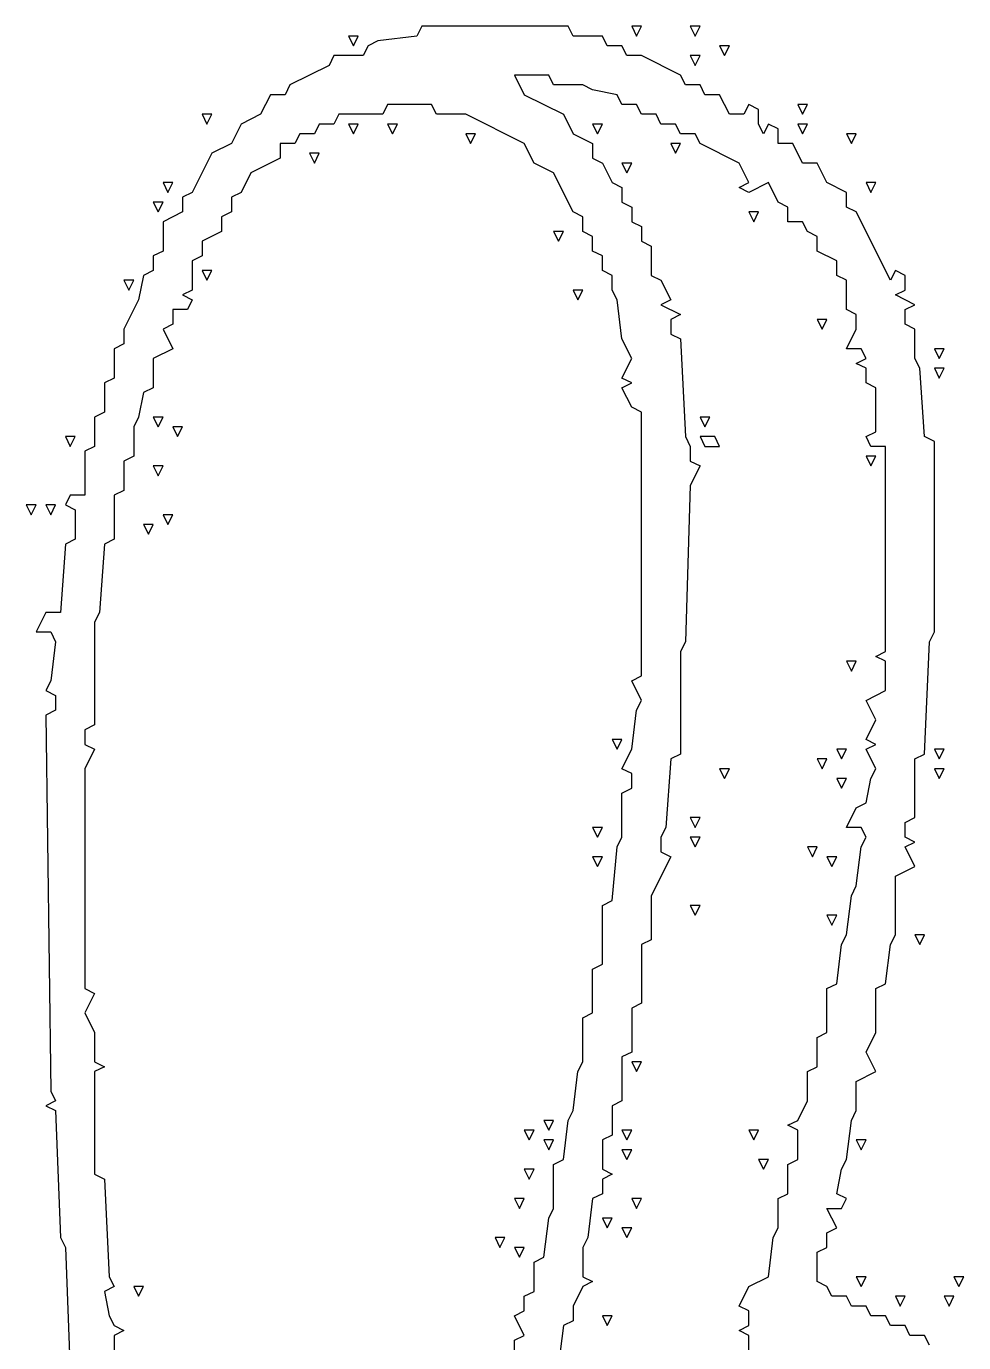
# Model space of a CAD drawing. Extents: x 11 to 152, y 0 to 170.
# Drawn here: x 11.09 to 28.7, y 77.62 to 102.33 of the extents above; entities that cross this region are included whole.
import ezdxf

# ---------------------------------------------------------------- set-up
doc = ezdxf.new("R2010")
doc.units = 0
doc.layers.add('Layer0', color=7, linetype='Continuous')

msp = doc.modelspace()

# ---------------------------------------------------------------- linework, layer by layer
at = {"layer": 'Layer0', "color": 5, "linetype": 'CONTINUOUS'}
for p, q in [((18.52211, 102.3301, 0.1), (18.43042, 102.1467, 0.1)), ((21.27292, 102.3301, 0.1), (18.52211, 102.3301, 0.1)), ((21.36462, 102.1467, 0.1), (21.27292, 102.3301, 0.1)), ((22.46494, 102.3301, 0.1), (22.55663, 102.1467, 0.1)), ((22.64833, 102.3301, 0.1), (22.46494, 102.3301, 0.1)), ((22.55663, 102.1467, 0.1), (22.64833, 102.3301, 0.1)), ((23.56526, 102.3301, 0.1), (23.65696, 102.1467, 0.1)), ((23.74865, 102.3301, 0.1), (23.56526, 102.3301, 0.1)), ((23.65696, 102.1467, 0.1), (23.74865, 102.3301, 0.1)), ((17.14671, 102.1467, 0.1), (17.2384, 101.9633, 0.1)), ((17.3301, 102.1467, 0.1), (17.14671, 102.1467, 0.1)), ((17.2384, 101.9633, 0.1), (17.3301, 102.1467, 0.1)), ((18.43042, 102.1467, 0.1), (17.69687, 102.055, 0.1)), ((21.91478, 102.1467, 0.1), (21.36462, 102.1467, 0.1)), ((22.00647, 101.9633, 0.1), (21.91478, 102.1467, 0.1)), ((17.51348, 101.9633, 0.1), (17.42179, 101.7799, 0.1)), ((17.69687, 102.055, 0.1), (17.51348, 101.9633, 0.1)), ((22.28155, 101.9633, 0.1), (22.00647, 101.9633, 0.1)), ((22.37325, 101.7799, 0.1), (22.28155, 101.9633, 0.1)), ((24.11543, 101.9633, 0.1), (24.20712, 101.7799, 0.1)), ((24.29881, 101.9633, 0.1), (24.11543, 101.9633, 0.1)), ((24.20712, 101.7799, 0.1), (24.29881, 101.9633, 0.1)), ((16.77994, 101.5965, 0.1), (16.04639, 101.2298, 0.1)), ((16.87163, 101.7799, 0.1), (16.77994, 101.5965, 0.1)), ((17.42179, 101.7799, 0.1), (16.87163, 101.7799, 0.1)), ((22.64833, 101.7799, 0.1), (22.37325, 101.7799, 0.1)), ((23.38188, 101.4132, 0.1), (22.64833, 101.7799, 0.1)), ((23.56526, 101.7799, 0.1), (23.65696, 101.5965, 0.1)), ((23.74865, 101.7799, 0.1), (23.56526, 101.7799, 0.1)), ((23.65696, 101.5965, 0.1), (23.74865, 101.7799, 0.1)), ((20.26429, 101.4132, 0.1), (20.44768, 101.0464, 0.1)), ((20.90615, 101.4132, 0.1), (20.26429, 101.4132, 0.1)), ((20.99784, 101.2298, 0.1), (20.90615, 101.4132, 0.1)), ((23.47357, 101.2298, 0.1), (23.38188, 101.4132, 0.1)), ((16.04639, 101.2298, 0.1), (15.95469, 101.0464, 0.1)), ((21.548, 101.2298, 0.1), (20.99784, 101.2298, 0.1)), ((21.73139, 101.1381, 0.1), (21.548, 101.2298, 0.1)), ((22.18986, 101.0464, 0.1), (21.73139, 101.1381, 0.1)), ((23.74865, 101.2298, 0.1), (23.47357, 101.2298, 0.1)), ((23.84035, 101.0464, 0.1), (23.74865, 101.2298, 0.1)), ((15.67961, 101.0464, 0.1), (15.49622, 100.6796, 0.1)), ((15.95469, 101.0464, 0.1), (15.67961, 101.0464, 0.1)), ((17.88026, 100.863, 0.1), (17.78857, 100.6796, 0.1)), ((18.7055, 100.863, 0.1), (17.88026, 100.863, 0.1)), ((18.7972, 100.6796, 0.1), (18.7055, 100.863, 0.1)), ((20.44768, 101.0464, 0.1), (21.18123, 100.6796, 0.1)), ((22.28155, 100.863, 0.1), (22.18986, 101.0464, 0.1)), ((22.55663, 100.863, 0.1), (22.28155, 100.863, 0.1)), ((22.64833, 100.6796, 0.1), (22.55663, 100.863, 0.1)), ((24.11543, 101.0464, 0.1), (23.84035, 101.0464, 0.1)), ((24.29881, 100.6796, 0.1), (24.11543, 101.0464, 0.1)), ((24.66559, 100.863, 0.1), (24.57389, 100.6796, 0.1)), ((24.84898, 100.7713, 0.1), (24.66559, 100.863, 0.1)), ((25.58252, 100.863, 0.1), (25.67422, 100.6796, 0.1)), ((25.76591, 100.863, 0.1), (25.58252, 100.863, 0.1)), ((25.67422, 100.6796, 0.1), (25.76591, 100.863, 0.1)), ((14.3959, 100.6796, 0.1), (14.48759, 100.4962, 0.1)), ((14.57929, 100.6796, 0.1), (14.3959, 100.6796, 0.1)), ((14.48759, 100.4962, 0.1), (14.57929, 100.6796, 0.1)), ((15.49622, 100.6796, 0.1), (15.12945, 100.4962, 0.1)), ((16.96332, 100.6796, 0.1), (16.87163, 100.4962, 0.1)), ((17.78857, 100.6796, 0.1), (16.96332, 100.6796, 0.1)), ((19.34736, 100.6796, 0.1), (18.7972, 100.6796, 0.1)), ((20.44768, 100.1294, 0.1), (19.34736, 100.6796, 0.1)), ((21.18123, 100.6796, 0.1), (21.36462, 100.3128, 0.1)), ((22.92341, 100.6796, 0.1), (22.64833, 100.6796, 0.1)), ((23.0151, 100.4962, 0.1), (22.92341, 100.6796, 0.1)), ((24.57389, 100.6796, 0.1), (24.29881, 100.6796, 0.1)), ((24.84898, 100.4962, 0.1), (24.84898, 100.7713, 0.1)), ((15.12945, 100.4962, 0.1), (14.94606, 100.1294, 0.1)), ((16.59655, 100.4962, 0.1), (16.50485, 100.3128, 0.1)), ((16.87163, 100.4962, 0.1), (16.59655, 100.4962, 0.1)), ((17.14671, 100.4962, 0.1), (17.2384, 100.3128, 0.1)), ((17.3301, 100.4962, 0.1), (17.14671, 100.4962, 0.1)), ((17.2384, 100.3128, 0.1), (17.3301, 100.4962, 0.1)), ((17.88026, 100.4962, 0.1), (17.97195, 100.3128, 0.1)), ((18.06365, 100.4962, 0.1), (17.88026, 100.4962, 0.1)), ((17.97195, 100.3128, 0.1), (18.06365, 100.4962, 0.1)), ((21.73139, 100.4962, 0.1), (21.82309, 100.3128, 0.1)), ((21.91478, 100.4962, 0.1), (21.73139, 100.4962, 0.1)), ((21.82309, 100.3128, 0.1), (21.91478, 100.4962, 0.1)), ((23.29018, 100.4962, 0.1), (23.0151, 100.4962, 0.1)), ((23.38188, 100.3128, 0.1), (23.29018, 100.4962, 0.1)), ((24.94067, 100.3128, 0.1), (24.84898, 100.4962, 0.1)), ((25.03236, 100.4962, 0.1), (24.94067, 100.3128, 0.1)), ((25.21575, 100.4045, 0.1), (25.03236, 100.4962, 0.1)), ((25.21575, 100.1294, 0.1), (25.21575, 100.4045, 0.1)), ((25.58252, 100.4962, 0.1), (25.67422, 100.3128, 0.1)), ((25.76591, 100.4962, 0.1), (25.58252, 100.4962, 0.1)), ((25.67422, 100.3128, 0.1), (25.76591, 100.4962, 0.1)), ((14.94606, 100.1294, 0.1), (14.57929, 99.94606, 0.1)), ((16.13808, 100.1294, 0.1), (15.863, 100.1294, 0.1)), ((15.863, 100.1294, 0.1), (15.863, 99.85437, 0.1)), ((16.22977, 100.3128, 0.1), (16.13808, 100.1294, 0.1)), ((16.50485, 100.3128, 0.1), (16.22977, 100.3128, 0.1)), ((19.34736, 100.3128, 0.1), (19.43905, 100.1294, 0.1)), ((19.53074, 100.3128, 0.1), (19.34736, 100.3128, 0.1)), ((19.43905, 100.1294, 0.1), (19.53074, 100.3128, 0.1)), ((20.63107, 99.76268, 0.1), (20.44768, 100.1294, 0.1)), ((21.36462, 100.3128, 0.1), (21.73139, 100.1294, 0.1)), ((21.73139, 100.1294, 0.1), (21.73139, 99.85437, 0.1)), ((23.19849, 100.1294, 0.1), (23.29018, 99.94606, 0.1)), ((23.38188, 100.1294, 0.1), (23.19849, 100.1294, 0.1)), ((23.29018, 99.94606, 0.1), (23.38188, 100.1294, 0.1)), ((23.65696, 100.3128, 0.1), (23.38188, 100.3128, 0.1)), ((23.74865, 100.1294, 0.1), (23.65696, 100.3128, 0.1)), ((24.4822, 99.76268, 0.1), (23.74865, 100.1294, 0.1)), ((25.49083, 100.1294, 0.1), (25.21575, 100.1294, 0.1)), ((25.67422, 99.76268, 0.1), (25.49083, 100.1294, 0.1)), ((26.49946, 100.3128, 0.1), (26.59115, 100.1294, 0.1)), ((26.68285, 100.3128, 0.1), (26.49946, 100.3128, 0.1)), ((26.59115, 100.1294, 0.1), (26.68285, 100.3128, 0.1)), ((14.57929, 99.94606, 0.1), (14.21251, 99.21251, 0.1)), ((15.863, 99.85437, 0.1), (15.31284, 99.57929, 0.1)), ((16.41316, 99.94606, 0.1), (16.50485, 99.76268, 0.1)), ((16.59655, 99.94606, 0.1), (16.41316, 99.94606, 0.1)), ((16.50485, 99.76268, 0.1), (16.59655, 99.94606, 0.1)), ((21.73139, 99.85437, 0.1), (21.91478, 99.76268, 0.1)), ((20.99784, 99.57929, 0.1), (20.63107, 99.76268, 0.1)), ((21.91478, 99.76268, 0.1), (22.09817, 99.3959, 0.1)), ((22.28155, 99.76268, 0.1), (22.37325, 99.57929, 0.1)), ((22.46494, 99.76268, 0.1), (22.28155, 99.76268, 0.1)), ((22.37325, 99.57929, 0.1), (22.46494, 99.76268, 0.1)), ((24.66559, 99.3959, 0.1), (24.4822, 99.76268, 0.1)), ((25.9493, 99.76268, 0.1), (25.67422, 99.76268, 0.1)), ((26.13269, 99.3959, 0.1), (25.9493, 99.76268, 0.1)), ((13.66235, 99.3959, 0.1), (13.75405, 99.21251, 0.1)), ((13.84574, 99.3959, 0.1), (13.66235, 99.3959, 0.1)), ((13.75405, 99.21251, 0.1), (13.84574, 99.3959, 0.1)), ((15.31284, 99.57929, 0.1), (15.12945, 99.21251, 0.1)), ((21.36462, 98.84574, 0.1), (20.99784, 99.57929, 0.1)), ((22.09817, 99.3959, 0.1), (22.28155, 99.30421, 0.1)), ((24.4822, 99.30421, 0.1), (24.66559, 99.3959, 0.1)), ((25.03236, 99.3959, 0.1), (24.66559, 99.21251, 0.1)), ((25.21575, 99.02913, 0.1), (25.03236, 99.3959, 0.1)), ((26.49946, 99.21251, 0.1), (26.13269, 99.3959, 0.1)), ((26.86624, 99.3959, 0.1), (26.95793, 99.21251, 0.1)), ((27.04962, 99.3959, 0.1), (26.86624, 99.3959, 0.1)), ((26.95793, 99.21251, 0.1), (27.04962, 99.3959, 0.1)), ((14.21251, 99.21251, 0.1), (14.02913, 99.12082, 0.1)), ((14.02913, 99.12082, 0.1), (14.02913, 98.84574, 0.1)), ((15.12945, 99.21251, 0.1), (14.94606, 99.12082, 0.1)), ((14.94606, 99.12082, 0.1), (14.94606, 98.84574, 0.1)), ((22.28155, 99.30421, 0.1), (22.28155, 99.02913, 0.1)), ((24.66559, 99.21251, 0.1), (24.4822, 99.30421, 0.1)), ((26.49946, 98.93743, 0.1), (26.49946, 99.21251, 0.1)), ((13.47896, 99.02913, 0.1), (13.57066, 98.84574, 0.1)), ((13.66235, 99.02913, 0.1), (13.47896, 99.02913, 0.1)), ((13.57066, 98.84574, 0.1), (13.66235, 99.02913, 0.1)), ((22.28155, 99.02913, 0.1), (22.46494, 98.93743, 0.1)), ((22.46494, 98.93743, 0.1), (22.46494, 98.66235, 0.1)), ((25.39914, 98.93743, 0.1), (25.21575, 99.02913, 0.1)), ((25.39914, 98.66235, 0.1), (25.39914, 98.93743, 0.1)), ((26.68285, 98.84574, 0.1), (26.49946, 98.93743, 0.1)), ((14.02913, 98.84574, 0.1), (13.66235, 98.66235, 0.1)), ((13.66235, 98.66235, 0.1), (13.66235, 98.11219, 0.1)), ((14.94606, 98.84574, 0.1), (14.76268, 98.75405, 0.1)), ((14.76268, 98.75405, 0.1), (14.76268, 98.47896, 0.1)), ((21.548, 98.75405, 0.1), (21.36462, 98.84574, 0.1)), ((21.548, 98.47896, 0.1), (21.548, 98.75405, 0.1)), ((22.46494, 98.66235, 0.1), (22.64833, 98.57066, 0.1)), ((24.66559, 98.84574, 0.1), (24.75728, 98.66235, 0.1)), ((24.84898, 98.84574, 0.1), (24.66559, 98.84574, 0.1)), ((24.75728, 98.66235, 0.1), (24.84898, 98.84574, 0.1)), ((25.67422, 98.66235, 0.1), (25.39914, 98.66235, 0.1)), ((25.76591, 98.47896, 0.1), (25.67422, 98.66235, 0.1)), ((27.3247, 97.56203, 0.1), (26.68285, 98.84574, 0.1)), ((14.76268, 98.47896, 0.1), (14.3959, 98.29558, 0.1)), ((20.99784, 98.47896, 0.1), (21.08954, 98.29558, 0.1)), ((21.18123, 98.47896, 0.1), (20.99784, 98.47896, 0.1)), ((21.08954, 98.29558, 0.1), (21.18123, 98.47896, 0.1)), ((21.73139, 98.38727, 0.1), (21.548, 98.47896, 0.1)), ((21.73139, 98.11219, 0.1), (21.73139, 98.38727, 0.1)), ((22.64833, 98.57066, 0.1), (22.64833, 98.29558, 0.1)), ((25.9493, 98.38727, 0.1), (25.76591, 98.47896, 0.1)), ((25.9493, 98.11219, 0.1), (25.9493, 98.38727, 0.1)), ((13.66235, 98.11219, 0.1), (13.47896, 98.0205, 0.1)), ((14.3959, 98.29558, 0.1), (14.3959, 98.0205, 0.1)), ((21.91478, 98.0205, 0.1), (21.73139, 98.11219, 0.1)), ((22.64833, 98.29558, 0.1), (22.83172, 98.20388, 0.1)), ((22.83172, 98.20388, 0.1), (22.83172, 97.65372, 0.1)), ((26.31607, 97.9288, 0.1), (25.9493, 98.11219, 0.1)), ((13.47896, 98.0205, 0.1), (13.47896, 97.74542, 0.1)), ((14.3959, 98.0205, 0.1), (14.21251, 97.9288, 0.1)), ((14.21251, 97.9288, 0.1), (14.21251, 97.37864, 0.1)), ((21.91478, 97.74542, 0.1), (21.91478, 98.0205, 0.1)), ((26.31607, 97.65372, 0.1), (26.31607, 97.9288, 0.1)), ((13.29558, 97.65372, 0.1), (13.20388, 97.19525, 0.1)), ((13.47896, 97.74542, 0.1), (13.29558, 97.65372, 0.1)), ((14.3959, 97.74542, 0.1), (14.48759, 97.56203, 0.1)), ((14.57929, 97.74542, 0.1), (14.3959, 97.74542, 0.1)), ((14.48759, 97.56203, 0.1), (14.57929, 97.74542, 0.1)), ((22.09817, 97.65372, 0.1), (21.91478, 97.74542, 0.1)), ((22.09817, 97.37864, 0.1), (22.09817, 97.65372, 0.1)), ((22.83172, 97.65372, 0.1), (23.0151, 97.56203, 0.1)), ((26.49946, 97.56203, 0.1), (26.31607, 97.65372, 0.1)), ((27.4164, 97.74542, 0.1), (27.3247, 97.56203, 0.1)), ((27.59978, 97.65372, 0.1), (27.4164, 97.74542, 0.1)), ((27.59978, 97.37864, 0.1), (27.59978, 97.65372, 0.1)), ((12.9288, 97.56203, 0.1), (13.0205, 97.37864, 0.1)), ((13.11219, 97.56203, 0.1), (12.9288, 97.56203, 0.1)), ((13.0205, 97.37864, 0.1), (13.11219, 97.56203, 0.1)), ((14.21251, 97.37864, 0.1), (14.02913, 97.28695, 0.1)), ((21.36462, 97.37864, 0.1), (21.45631, 97.19525, 0.1)), ((21.548, 97.37864, 0.1), (21.36462, 97.37864, 0.1)), ((21.45631, 97.19525, 0.1), (21.548, 97.37864, 0.1)), ((22.18986, 97.19525, 0.1), (22.09817, 97.37864, 0.1)), ((23.0151, 97.56203, 0.1), (23.19849, 97.19525, 0.1)), ((26.49946, 97.01187, 0.1), (26.49946, 97.56203, 0.1)), ((27.4164, 97.28695, 0.1), (27.59978, 97.37864, 0.1)), ((13.20388, 97.19525, 0.1), (12.9288, 96.64509, 0.1)), ((14.02913, 97.28695, 0.1), (14.21251, 97.19525, 0.1)), ((14.21251, 97.19525, 0.1), (14.12082, 97.01187, 0.1)), ((22.28155, 96.4617, 0.1), (22.18986, 97.19525, 0.1)), ((23.19849, 97.19525, 0.1), (23.0151, 97.10356, 0.1)), ((27.78317, 97.10356, 0.1), (27.4164, 97.28695, 0.1)), ((14.12082, 97.01187, 0.1), (13.84574, 97.01187, 0.1)), ((13.84574, 97.01187, 0.1), (13.84574, 96.73679, 0.1)), ((23.0151, 97.10356, 0.1), (23.38188, 96.92017, 0.1)), ((23.38188, 96.92017, 0.1), (23.19849, 96.82848, 0.1)), ((26.68285, 96.92017, 0.1), (26.49946, 97.01187, 0.1)), ((26.68285, 96.64509, 0.1), (26.68285, 96.92017, 0.1)), ((27.59978, 97.01187, 0.1), (27.78317, 97.10356, 0.1)), ((27.59978, 96.73679, 0.1), (27.59978, 97.01187, 0.1)), ((12.9288, 96.64509, 0.1), (12.9288, 96.37001, 0.1)), ((13.84574, 96.73679, 0.1), (13.66235, 96.64509, 0.1)), ((13.66235, 96.64509, 0.1), (13.84574, 96.27832, 0.1)), ((23.19849, 96.82848, 0.1), (23.19849, 96.5534, 0.1)), ((25.9493, 96.82848, 0.1), (26.04099, 96.64509, 0.1)), ((26.13269, 96.82848, 0.1), (25.9493, 96.82848, 0.1)), ((26.04099, 96.64509, 0.1), (26.13269, 96.82848, 0.1)), ((26.49946, 96.27832, 0.1), (26.68285, 96.64509, 0.1)), ((27.78317, 96.64509, 0.1), (27.59978, 96.73679, 0.1)), ((27.78317, 96.09493, 0.1), (27.78317, 96.64509, 0.1)), ((22.46494, 96.09493, 0.1), (22.28155, 96.4617, 0.1)), ((23.19849, 96.5534, 0.1), (23.38188, 96.4617, 0.1)), ((23.38188, 96.4617, 0.1), (23.47357, 94.62783, 0.1)), ((12.9288, 96.37001, 0.1), (12.74542, 96.27832, 0.1)), ((12.74542, 96.27832, 0.1), (12.74542, 95.72816, 0.1)), ((13.84574, 96.27832, 0.1), (13.47896, 96.09493, 0.1)), ((26.77454, 96.27832, 0.1), (26.49946, 96.27832, 0.1)), ((26.86624, 96.09493, 0.1), (26.77454, 96.27832, 0.1)), ((28.14995, 96.27832, 0.1), (28.24164, 96.09493, 0.1)), ((28.33333, 96.27832, 0.1), (28.14995, 96.27832, 0.1)), ((28.24164, 96.09493, 0.1), (28.33333, 96.27832, 0.1)), ((13.47896, 96.09493, 0.1), (13.47896, 95.54477, 0.1)), ((22.28155, 95.72816, 0.1), (22.46494, 96.09493, 0.1)), ((26.68285, 96.00324, 0.1), (26.86624, 96.09493, 0.1)), ((26.86624, 95.91154, 0.1), (26.68285, 96.00324, 0.1)), ((26.86624, 95.63646, 0.1), (26.86624, 95.91154, 0.1)), ((27.87487, 95.91154, 0.1), (27.78317, 96.09493, 0.1)), ((27.96656, 94.62783, 0.1), (27.87487, 95.91154, 0.1)), ((28.14995, 95.91154, 0.1), (28.24164, 95.72816, 0.1)), ((28.33333, 95.91154, 0.1), (28.14995, 95.91154, 0.1)), ((28.24164, 95.72816, 0.1), (28.33333, 95.91154, 0.1)), ((12.74542, 95.72816, 0.1), (12.56203, 95.63646, 0.1)), ((12.56203, 95.63646, 0.1), (12.56203, 95.0863, 0.1)), ((22.46494, 95.63646, 0.1), (22.28155, 95.72816, 0.1)), ((22.28155, 95.54477, 0.1), (22.46494, 95.63646, 0.1)), ((27.04962, 95.54477, 0.1), (26.86624, 95.63646, 0.1)), ((13.29558, 95.45307, 0.1), (13.20388, 94.99461, 0.1)), ((13.47896, 95.54477, 0.1), (13.29558, 95.45307, 0.1)), ((22.46494, 95.17799, 0.1), (22.28155, 95.54477, 0.1)), ((27.04962, 94.71953, 0.1), (27.04962, 95.54477, 0.1)), ((22.64833, 95.0863, 0.1), (22.46494, 95.17799, 0.1)), ((12.56203, 95.0863, 0.1), (12.37864, 94.99461, 0.1)), ((12.37864, 94.99461, 0.1), (12.37864, 94.44444, 0.1)), ((13.20388, 94.99461, 0.1), (13.11219, 94.81122, 0.1)), ((13.47896, 94.99461, 0.1), (13.57066, 94.81122, 0.1)), ((13.66235, 94.99461, 0.1), (13.47896, 94.99461, 0.1)), ((13.57066, 94.81122, 0.1), (13.66235, 94.99461, 0.1)), ((22.64833, 90.13484, 0.1), (22.64833, 95.0863, 0.1)), ((23.74865, 94.99461, 0.1), (23.84035, 94.81122, 0.1)), ((23.93204, 94.99461, 0.1), (23.74865, 94.99461, 0.1)), ((23.84035, 94.81122, 0.1), (23.93204, 94.99461, 0.1)), ((13.11219, 94.81122, 0.1), (13.11219, 94.26106, 0.1)), ((13.84574, 94.81122, 0.1), (13.93743, 94.62783, 0.1)), ((14.02913, 94.81122, 0.1), (13.84574, 94.81122, 0.1)), ((13.93743, 94.62783, 0.1), (14.02913, 94.81122, 0.1)), ((26.86624, 94.62783, 0.1), (27.04962, 94.71953, 0.1)), ((11.82848, 94.62783, 0.1), (11.92017, 94.44444, 0.1)), ((12.01187, 94.62783, 0.1), (11.82848, 94.62783, 0.1)), ((11.92017, 94.44444, 0.1), (12.01187, 94.62783, 0.1)), ((12.37864, 94.44444, 0.1), (12.19525, 94.35275, 0.1)), ((23.47357, 94.62783, 0.1), (23.56526, 94.44444, 0.1)), ((23.56526, 94.44444, 0.1), (23.56526, 94.16936, 0.1)), ((23.74865, 94.62783, 0.1), (23.84035, 94.44444, 0.1)), ((24.02373, 94.62783, 0.1), (23.74865, 94.62783, 0.1)), ((23.84035, 94.44444, 0.1), (24.11543, 94.44444, 0.1)), ((24.11543, 94.44444, 0.1), (24.02373, 94.62783, 0.1)), ((26.95793, 94.44444, 0.1), (26.86624, 94.62783, 0.1)), ((27.23301, 94.44444, 0.1), (26.95793, 94.44444, 0.1)), ((27.23301, 90.59331, 0.1), (27.23301, 94.44444, 0.1)), ((28.14995, 94.53614, 0.1), (27.96656, 94.62783, 0.1)), ((28.14995, 90.96009, 0.1), (28.14995, 94.53614, 0.1)), ((12.19525, 94.35275, 0.1), (12.19525, 93.52751, 0.1)), ((13.11219, 94.26106, 0.1), (12.9288, 94.16936, 0.1)), ((12.9288, 94.16936, 0.1), (12.9288, 93.6192, 0.1)), ((23.56526, 94.16936, 0.1), (23.74865, 94.07767, 0.1)), ((26.86624, 94.26106, 0.1), (26.95793, 94.07767, 0.1)), ((27.04962, 94.26106, 0.1), (26.86624, 94.26106, 0.1)), ((26.95793, 94.07767, 0.1), (27.04962, 94.26106, 0.1)), ((13.47896, 94.07767, 0.1), (13.57066, 93.89428, 0.1)), ((13.66235, 94.07767, 0.1), (13.47896, 94.07767, 0.1)), ((13.57066, 93.89428, 0.1), (13.66235, 94.07767, 0.1)), ((23.74865, 94.07767, 0.1), (23.56526, 93.7109, 0.1)), ((23.56526, 93.7109, 0.1), (23.47357, 90.7767, 0.1)), ((11.92017, 93.52751, 0.1), (11.82848, 93.34412, 0.1)), ((12.19525, 93.52751, 0.1), (11.92017, 93.52751, 0.1)), ((12.9288, 93.6192, 0.1), (12.74542, 93.52751, 0.1)), ((12.74542, 93.52751, 0.1), (12.74542, 92.70227, 0.1)), ((11.09493, 93.34412, 0.1), (11.18662, 93.16073, 0.1)), ((11.27832, 93.34412, 0.1), (11.09493, 93.34412, 0.1)), ((11.18662, 93.16073, 0.1), (11.27832, 93.34412, 0.1)), ((11.4617, 93.34412, 0.1), (11.5534, 93.16073, 0.1)), ((11.64509, 93.34412, 0.1), (11.4617, 93.34412, 0.1)), ((11.5534, 93.16073, 0.1), (11.64509, 93.34412, 0.1)), ((11.82848, 93.34412, 0.1), (12.01187, 93.25243, 0.1)), ((12.01187, 93.25243, 0.1), (12.01187, 92.70227, 0.1)), ((13.29558, 92.97735, 0.1), (13.38727, 92.79396, 0.1)), ((13.47896, 92.97735, 0.1), (13.29558, 92.97735, 0.1)), ((13.38727, 92.79396, 0.1), (13.47896, 92.97735, 0.1)), ((13.66235, 93.16073, 0.1), (13.75405, 92.97735, 0.1)), ((13.84574, 93.16073, 0.1), (13.66235, 93.16073, 0.1)), ((13.75405, 92.97735, 0.1), (13.84574, 93.16073, 0.1)), ((12.01187, 92.70227, 0.1), (11.82848, 92.61057, 0.1)), ((12.74542, 92.70227, 0.1), (12.56203, 92.61057, 0.1)), ((11.82848, 92.61057, 0.1), (11.73679, 91.32686, 0.1)), ((12.56203, 92.61057, 0.1), (12.47033, 91.32686, 0.1)), ((11.4617, 91.32686, 0.1), (11.27832, 90.96009, 0.1)), ((11.73679, 91.32686, 0.1), (11.4617, 91.32686, 0.1)), ((12.47033, 91.32686, 0.1), (12.37864, 91.14347, 0.1)), ((11.27832, 90.96009, 0.1), (11.5534, 90.96009, 0.1)), ((11.5534, 90.96009, 0.1), (11.64509, 90.7767, 0.1)), ((12.37864, 91.14347, 0.1), (12.37864, 89.21791, 0.1)), ((28.05825, 90.7767, 0.1), (28.14995, 90.96009, 0.1)), ((11.64509, 90.7767, 0.1), (11.5534, 90.04315, 0.1)), ((23.47357, 90.7767, 0.1), (23.38188, 90.59331, 0.1)), ((27.96656, 88.66775, 0.1), (28.05825, 90.7767, 0.1)), ((23.38188, 90.59331, 0.1), (23.38188, 88.66775, 0.1)), ((27.04962, 90.50162, 0.1), (27.23301, 90.59331, 0.1)), ((27.23301, 90.40992, 0.1), (27.04962, 90.50162, 0.1)), ((26.49946, 90.40992, 0.1), (26.59115, 90.22654, 0.1)), ((26.68285, 90.40992, 0.1), (26.49946, 90.40992, 0.1)), ((26.59115, 90.22654, 0.1), (26.68285, 90.40992, 0.1)), ((27.23301, 89.85976, 0.1), (27.23301, 90.40992, 0.1)), ((11.5534, 90.04315, 0.1), (11.4617, 89.85976, 0.1)), ((22.46494, 90.04315, 0.1), (22.64833, 90.13484, 0.1)), ((22.64833, 89.67638, 0.1), (22.46494, 90.04315, 0.1)), ((11.4617, 89.85976, 0.1), (11.64509, 89.76807, 0.1)), ((11.64509, 89.76807, 0.1), (11.64509, 89.49299, 0.1)), ((26.86624, 89.67638, 0.1), (27.23301, 89.85976, 0.1)), ((11.64509, 89.49299, 0.1), (11.4617, 89.40129, 0.1)), ((22.46494, 88.75944, 0.1), (22.55663, 89.49299, 0.1)), ((22.55663, 89.49299, 0.1), (22.64833, 89.67638, 0.1)), ((27.04962, 89.3096, 0.1), (26.86624, 89.67638, 0.1)), ((11.4617, 89.40129, 0.1), (11.5534, 82.34088, 0.1)), ((12.37864, 89.21791, 0.1), (12.19525, 89.12621, 0.1)), ((26.86624, 88.94283, 0.1), (27.04962, 89.3096, 0.1)), ((12.19525, 89.12621, 0.1), (12.19525, 88.85113, 0.1)), ((12.19525, 88.85113, 0.1), (12.37864, 88.75944, 0.1)), ((12.37864, 88.75944, 0.1), (12.19525, 88.39266, 0.1)), ((22.09817, 88.94283, 0.1), (22.18986, 88.75944, 0.1)), ((22.28155, 88.94283, 0.1), (22.09817, 88.94283, 0.1)), ((22.18986, 88.75944, 0.1), (22.28155, 88.94283, 0.1)), ((22.28155, 88.39266, 0.1), (22.46494, 88.75944, 0.1)), ((26.31607, 88.75944, 0.1), (26.40777, 88.57605, 0.1)), ((26.49946, 88.75944, 0.1), (26.31607, 88.75944, 0.1)), ((26.40777, 88.57605, 0.1), (26.49946, 88.75944, 0.1)), ((27.04962, 88.85113, 0.1), (26.86624, 88.94283, 0.1)), ((26.86624, 88.75944, 0.1), (27.04962, 88.85113, 0.1)), ((27.04962, 88.39266, 0.1), (26.86624, 88.75944, 0.1)), ((28.14995, 88.75944, 0.1), (28.24164, 88.57605, 0.1)), ((28.33333, 88.75944, 0.1), (28.14995, 88.75944, 0.1)), ((28.24164, 88.57605, 0.1), (28.33333, 88.75944, 0.1)), ((23.19849, 88.57605, 0.1), (23.1068, 87.29234, 0.1)), ((23.38188, 88.66775, 0.1), (23.19849, 88.57605, 0.1)), ((25.9493, 88.57605, 0.1), (26.04099, 88.39266, 0.1)), ((26.13269, 88.57605, 0.1), (25.9493, 88.57605, 0.1)), ((26.04099, 88.39266, 0.1), (26.13269, 88.57605, 0.1)), ((27.78317, 88.57605, 0.1), (27.96656, 88.66775, 0.1)), ((27.78317, 87.47573, 0.1), (27.78317, 88.57605, 0.1)), ((12.19525, 88.39266, 0.1), (12.19525, 84.26645, 0.1)), ((22.46494, 88.30097, 0.1), (22.28155, 88.39266, 0.1)), ((22.46494, 88.02589, 0.1), (22.46494, 88.30097, 0.1)), ((24.11543, 88.39266, 0.1), (24.20712, 88.20928, 0.1)), ((24.29881, 88.39266, 0.1), (24.11543, 88.39266, 0.1)), ((24.20712, 88.20928, 0.1), (24.29881, 88.39266, 0.1)), ((26.95793, 88.20928, 0.1), (27.04962, 88.39266, 0.1)), ((28.14995, 88.39266, 0.1), (28.24164, 88.20928, 0.1)), ((28.33333, 88.39266, 0.1), (28.14995, 88.39266, 0.1)), ((28.24164, 88.20928, 0.1), (28.33333, 88.39266, 0.1)), ((22.28155, 87.9342, 0.1), (22.46494, 88.02589, 0.1)), ((26.31607, 88.20928, 0.1), (26.40777, 88.02589, 0.1)), ((26.49946, 88.20928, 0.1), (26.31607, 88.20928, 0.1)), ((26.40777, 88.02589, 0.1), (26.49946, 88.20928, 0.1)), ((26.86624, 87.75081, 0.1), (26.95793, 88.20928, 0.1)), ((22.28155, 87.10895, 0.1), (22.28155, 87.9342, 0.1)), ((26.68285, 87.65912, 0.1), (26.86624, 87.75081, 0.1)), ((26.49946, 87.29234, 0.1), (26.68285, 87.65912, 0.1)), ((21.73139, 87.29234, 0.1), (21.82309, 87.10895, 0.1)), ((21.91478, 87.29234, 0.1), (21.73139, 87.29234, 0.1)), ((21.82309, 87.10895, 0.1), (21.91478, 87.29234, 0.1)), ((23.1068, 87.29234, 0.1), (23.0151, 87.10895, 0.1)), ((23.56526, 87.47573, 0.1), (23.65696, 87.29234, 0.1)), ((23.74865, 87.47573, 0.1), (23.56526, 87.47573, 0.1)), ((23.65696, 87.29234, 0.1), (23.74865, 87.47573, 0.1)), ((26.77454, 87.29234, 0.1), (26.49946, 87.29234, 0.1)), ((26.86624, 87.10895, 0.1), (26.77454, 87.29234, 0.1)), ((27.59978, 87.38403, 0.1), (27.78317, 87.47573, 0.1)), ((27.59978, 87.10895, 0.1), (27.59978, 87.38403, 0.1)), ((22.18986, 86.92557, 0.1), (22.28155, 87.10895, 0.1)), ((23.0151, 87.10895, 0.1), (23.0151, 86.83387, 0.1)), ((23.56526, 87.10895, 0.1), (23.65696, 86.92557, 0.1)), ((23.74865, 87.10895, 0.1), (23.56526, 87.10895, 0.1)), ((23.65696, 86.92557, 0.1), (23.74865, 87.10895, 0.1)), ((26.77454, 86.92557, 0.1), (26.86624, 87.10895, 0.1)), ((27.78317, 87.01726, 0.1), (27.59978, 87.10895, 0.1)), ((27.59978, 86.92557, 0.1), (27.78317, 87.01726, 0.1)), ((21.73139, 86.74218, 0.1), (21.82309, 86.55879, 0.1)), ((21.91478, 86.74218, 0.1), (21.73139, 86.74218, 0.1)), ((21.82309, 86.55879, 0.1), (21.91478, 86.74218, 0.1)), ((22.09817, 85.91694, 0.1), (22.18986, 86.92557, 0.1)), ((23.19849, 86.74218, 0.1), (22.83172, 86.00863, 0.1)), ((23.0151, 86.83387, 0.1), (23.19849, 86.74218, 0.1)), ((25.76591, 86.92557, 0.1), (25.85761, 86.74218, 0.1)), ((25.9493, 86.92557, 0.1), (25.76591, 86.92557, 0.1)), ((25.85761, 86.74218, 0.1), (25.9493, 86.92557, 0.1)), ((26.13269, 86.74218, 0.1), (26.22438, 86.55879, 0.1)), ((26.31607, 86.74218, 0.1), (26.13269, 86.74218, 0.1)), ((26.22438, 86.55879, 0.1), (26.31607, 86.74218, 0.1)), ((26.68285, 86.19202, 0.1), (26.77454, 86.92557, 0.1)), ((27.78317, 86.55879, 0.1), (27.59978, 86.92557, 0.1)), ((27.4164, 86.3754, 0.1), (27.78317, 86.55879, 0.1)), ((27.4164, 85.27508, 0.1), (27.4164, 86.3754, 0.1)), ((22.83172, 86.00863, 0.1), (22.83172, 85.18339, 0.1)), ((26.49946, 85.27508, 0.1), (26.59115, 86.00863, 0.1)), ((26.59115, 86.00863, 0.1), (26.68285, 86.19202, 0.1)), ((21.91478, 85.82524, 0.1), (22.09817, 85.91694, 0.1)), ((21.91478, 84.72492, 0.1), (21.91478, 85.82524, 0.1)), ((23.56526, 85.82524, 0.1), (23.65696, 85.64186, 0.1)), ((23.74865, 85.82524, 0.1), (23.56526, 85.82524, 0.1)), ((23.65696, 85.64186, 0.1), (23.74865, 85.82524, 0.1)), ((26.13269, 85.64186, 0.1), (26.22438, 85.45847, 0.1)), ((26.31607, 85.64186, 0.1), (26.13269, 85.64186, 0.1)), ((26.22438, 85.45847, 0.1), (26.31607, 85.64186, 0.1)), ((26.40777, 85.09169, 0.1), (26.49946, 85.27508, 0.1)), ((27.3247, 85.09169, 0.1), (27.4164, 85.27508, 0.1)), ((27.78317, 85.27508, 0.1), (27.87487, 85.09169, 0.1)), ((27.96656, 85.27508, 0.1), (27.78317, 85.27508, 0.1)), ((27.87487, 85.09169, 0.1), (27.96656, 85.27508, 0.1)), ((22.83172, 85.18339, 0.1), (22.64833, 85.09169, 0.1)), ((22.64833, 85.09169, 0.1), (22.64833, 83.99137, 0.1)), ((26.31607, 84.35814, 0.1), (26.40777, 85.09169, 0.1)), ((27.23301, 84.35814, 0.1), (27.3247, 85.09169, 0.1)), ((21.73139, 84.63323, 0.1), (21.91478, 84.72492, 0.1)), ((21.73139, 83.80798, 0.1), (21.73139, 84.63323, 0.1)), ((12.19525, 84.26645, 0.1), (12.37864, 84.17476, 0.1)), ((26.13269, 84.26645, 0.1), (26.31607, 84.35814, 0.1)), ((26.13269, 83.44121, 0.1), (26.13269, 84.26645, 0.1)), ((27.04962, 84.26645, 0.1), (27.23301, 84.35814, 0.1)), ((27.04962, 83.44121, 0.1), (27.04962, 84.26645, 0.1)), ((12.37864, 84.17476, 0.1), (12.19525, 83.80798, 0.1)), ((12.19525, 83.80798, 0.1), (12.37864, 83.44121, 0.1)), ((21.548, 83.71629, 0.1), (21.73139, 83.80798, 0.1)), ((22.64833, 83.99137, 0.1), (22.46494, 83.89968, 0.1)), ((22.46494, 83.89968, 0.1), (22.46494, 83.07443, 0.1)), ((21.548, 82.89105, 0.1), (21.548, 83.71629, 0.1)), ((12.37864, 83.44121, 0.1), (12.37864, 82.89105, 0.1)), ((25.9493, 83.34951, 0.1), (26.13269, 83.44121, 0.1)), ((25.9493, 82.79935, 0.1), (25.9493, 83.34951, 0.1)), ((26.86624, 83.07443, 0.1), (27.04962, 83.44121, 0.1)), ((22.46494, 83.07443, 0.1), (22.28155, 82.98274, 0.1)), ((27.04962, 82.70766, 0.1), (26.86624, 83.07443, 0.1)), ((12.37864, 82.89105, 0.1), (12.56203, 82.79935, 0.1)), ((12.56203, 82.79935, 0.1), (12.37864, 82.70766, 0.1)), ((21.45631, 82.70766, 0.1), (21.548, 82.89105, 0.1)), ((22.28155, 82.98274, 0.1), (22.28155, 82.1575, 0.1)), ((22.46494, 82.89105, 0.1), (22.55663, 82.70766, 0.1)), ((22.64833, 82.89105, 0.1), (22.46494, 82.89105, 0.1)), ((22.55663, 82.70766, 0.1), (22.64833, 82.89105, 0.1)), ((25.76591, 82.70766, 0.1), (25.9493, 82.79935, 0.1)), ((12.37864, 82.70766, 0.1), (12.37864, 80.78209, 0.1)), ((21.36462, 81.97411, 0.1), (21.45631, 82.70766, 0.1)), ((25.76591, 82.1575, 0.1), (25.76591, 82.70766, 0.1)), ((26.68285, 82.52427, 0.1), (27.04962, 82.70766, 0.1)), ((11.5534, 82.34088, 0.1), (11.64509, 82.1575, 0.1)), ((26.68285, 81.97411, 0.1), (26.68285, 82.52427, 0.1)), ((11.64509, 82.1575, 0.1), (11.4617, 82.0658, 0.1)), ((11.4617, 82.0658, 0.1), (11.64509, 81.97411, 0.1)), ((22.28155, 82.1575, 0.1), (22.09817, 82.0658, 0.1)), ((22.09817, 82.0658, 0.1), (22.09817, 81.51564, 0.1)), ((25.58252, 81.79072, 0.1), (25.76591, 82.1575, 0.1)), ((11.64509, 81.97411, 0.1), (11.73679, 79.59008, 0.1)), ((21.27292, 81.79072, 0.1), (21.36462, 81.97411, 0.1)), ((26.59115, 81.79072, 0.1), (26.68285, 81.97411, 0.1)), ((20.44768, 81.60734, 0.1), (20.53937, 81.42395, 0.1)), ((20.63107, 81.60734, 0.1), (20.44768, 81.60734, 0.1)), ((20.53937, 81.42395, 0.1), (20.63107, 81.60734, 0.1)), ((20.81446, 81.79072, 0.1), (20.90615, 81.60734, 0.1)), ((20.99784, 81.79072, 0.1), (20.81446, 81.79072, 0.1)), ((20.90615, 81.60734, 0.1), (20.99784, 81.79072, 0.1)), ((21.18123, 81.05717, 0.1), (21.27292, 81.79072, 0.1)), ((22.28155, 81.60734, 0.1), (22.37325, 81.42395, 0.1)), ((22.46494, 81.60734, 0.1), (22.28155, 81.60734, 0.1)), ((22.37325, 81.42395, 0.1), (22.46494, 81.60734, 0.1)), ((24.66559, 81.60734, 0.1), (24.75728, 81.42395, 0.1)), ((24.84898, 81.60734, 0.1), (24.66559, 81.60734, 0.1)), ((24.75728, 81.42395, 0.1), (24.84898, 81.60734, 0.1)), ((25.39914, 81.69903, 0.1), (25.58252, 81.79072, 0.1)), ((25.58252, 81.60734, 0.1), (25.39914, 81.69903, 0.1)), ((25.58252, 81.05717, 0.1), (25.58252, 81.60734, 0.1)), ((26.49946, 81.05717, 0.1), (26.59115, 81.79072, 0.1)), ((20.81446, 81.42395, 0.1), (20.90615, 81.24056, 0.1)), ((20.99784, 81.42395, 0.1), (20.81446, 81.42395, 0.1)), ((20.90615, 81.24056, 0.1), (20.99784, 81.42395, 0.1)), ((22.09817, 81.51564, 0.1), (21.91478, 81.42395, 0.1)), ((21.91478, 81.42395, 0.1), (21.91478, 80.87379, 0.1)), ((26.68285, 81.42395, 0.1), (26.77454, 81.24056, 0.1)), ((26.86624, 81.42395, 0.1), (26.68285, 81.42395, 0.1)), ((26.77454, 81.24056, 0.1), (26.86624, 81.42395, 0.1)), ((20.99784, 80.96548, 0.1), (21.18123, 81.05717, 0.1)), ((22.28155, 81.24056, 0.1), (22.37325, 81.05717, 0.1)), ((22.46494, 81.24056, 0.1), (22.28155, 81.24056, 0.1)), ((22.37325, 81.05717, 0.1), (22.46494, 81.24056, 0.1)), ((24.84898, 81.05717, 0.1), (24.94067, 80.87379, 0.1)), ((25.03236, 81.05717, 0.1), (24.84898, 81.05717, 0.1)), ((24.94067, 80.87379, 0.1), (25.03236, 81.05717, 0.1)), ((25.39914, 80.96548, 0.1), (25.58252, 81.05717, 0.1)), ((26.40777, 80.87379, 0.1), (26.49946, 81.05717, 0.1)), ((20.44768, 80.87379, 0.1), (20.53937, 80.6904, 0.1)), ((20.63107, 80.87379, 0.1), (20.44768, 80.87379, 0.1)), ((20.53937, 80.6904, 0.1), (20.63107, 80.87379, 0.1)), ((20.99784, 80.14024, 0.1), (20.99784, 80.96548, 0.1)), ((21.91478, 80.87379, 0.1), (22.09817, 80.78209, 0.1)), ((25.39914, 80.41532, 0.1), (25.39914, 80.96548, 0.1)), ((26.31607, 80.41532, 0.1), (26.40777, 80.87379, 0.1)), ((12.37864, 80.78209, 0.1), (12.56203, 80.6904, 0.1)), ((12.56203, 80.6904, 0.1), (12.65372, 78.85653, 0.1)), ((22.09817, 80.78209, 0.1), (21.91478, 80.6904, 0.1)), ((21.91478, 80.6904, 0.1), (21.91478, 80.41532, 0.1)), ((20.26429, 80.32362, 0.1), (20.35599, 80.14024, 0.1)), ((20.44768, 80.32362, 0.1), (20.26429, 80.32362, 0.1)), ((20.35599, 80.14024, 0.1), (20.44768, 80.32362, 0.1)), ((21.73139, 80.32362, 0.1), (21.6397, 79.59008, 0.1)), ((21.91478, 80.41532, 0.1), (21.73139, 80.32362, 0.1)), ((22.46494, 80.32362, 0.1), (22.55663, 80.14024, 0.1)), ((22.64833, 80.32362, 0.1), (22.46494, 80.32362, 0.1)), ((22.55663, 80.14024, 0.1), (22.64833, 80.32362, 0.1)), ((25.21575, 80.32362, 0.1), (25.39914, 80.41532, 0.1)), ((25.21575, 79.77346, 0.1), (25.21575, 80.32362, 0.1)), ((26.49946, 80.32362, 0.1), (26.31607, 80.41532, 0.1)), ((26.40777, 80.14024, 0.1), (26.49946, 80.32362, 0.1)), ((20.90615, 79.95685, 0.1), (20.99784, 80.14024, 0.1)), ((26.31607, 79.77346, 0.1), (26.13269, 80.14024, 0.1)), ((26.13269, 80.14024, 0.1), (26.40777, 80.14024, 0.1)), ((20.81446, 79.2233, 0.1), (20.90615, 79.95685, 0.1)), ((21.91478, 79.95685, 0.1), (22.00647, 79.77346, 0.1)), ((22.09817, 79.95685, 0.1), (21.91478, 79.95685, 0.1)), ((22.00647, 79.77346, 0.1), (22.09817, 79.95685, 0.1)), ((11.73679, 79.59008, 0.1), (11.82848, 79.40669, 0.1)), ((19.89752, 79.59008, 0.1), (19.98921, 79.40669, 0.1)), ((20.08091, 79.59008, 0.1), (19.89752, 79.59008, 0.1)), ((19.98921, 79.40669, 0.1), (20.08091, 79.59008, 0.1)), ((21.6397, 79.59008, 0.1), (21.548, 79.40669, 0.1)), ((22.28155, 79.77346, 0.1), (22.37325, 79.59008, 0.1)), ((22.46494, 79.77346, 0.1), (22.28155, 79.77346, 0.1)), ((22.37325, 79.59008, 0.1), (22.46494, 79.77346, 0.1)), ((25.03236, 78.85653, 0.1), (25.12406, 79.59008, 0.1)), ((25.12406, 79.59008, 0.1), (25.21575, 79.77346, 0.1)), ((26.13269, 79.68177, 0.1), (26.31607, 79.77346, 0.1)), ((26.13269, 79.40669, 0.1), (26.13269, 79.68177, 0.1)), ((11.82848, 79.40669, 0.1), (11.92017, 77.02265, 0.1)), ((20.26429, 79.40669, 0.1), (20.35599, 79.2233, 0.1)), ((20.44768, 79.40669, 0.1), (20.26429, 79.40669, 0.1)), ((20.35599, 79.2233, 0.1), (20.44768, 79.40669, 0.1)), ((21.548, 79.40669, 0.1), (21.548, 78.85653, 0.1)), ((25.9493, 79.31499, 0.1), (26.13269, 79.40669, 0.1)), ((20.63107, 79.13161, 0.1), (20.81446, 79.2233, 0.1)), ((20.63107, 78.58145, 0.1), (20.63107, 79.13161, 0.1)), ((25.9493, 78.76483, 0.1), (25.9493, 79.31499, 0.1)), ((12.65372, 78.85653, 0.1), (12.74542, 78.67314, 0.1)), ((21.548, 78.85653, 0.1), (21.73139, 78.76483, 0.1)), ((24.66559, 78.67314, 0.1), (25.03236, 78.85653, 0.1)), ((26.68285, 78.85653, 0.1), (26.77454, 78.67314, 0.1)), ((26.86624, 78.85653, 0.1), (26.68285, 78.85653, 0.1)), ((26.77454, 78.67314, 0.1), (26.86624, 78.85653, 0.1)), ((28.51672, 78.85653, 0.1), (28.60841, 78.67314, 0.1)), ((28.70011, 78.85653, 0.1), (28.51672, 78.85653, 0.1)), ((28.60841, 78.67314, 0.1), (28.70011, 78.85653, 0.1)), ((12.74542, 78.67314, 0.1), (12.56203, 78.58145, 0.1)), ((13.11219, 78.67314, 0.1), (13.20388, 78.48975, 0.1)), ((13.29558, 78.67314, 0.1), (13.11219, 78.67314, 0.1)), ((13.20388, 78.48975, 0.1), (13.29558, 78.67314, 0.1)), ((21.548, 78.67314, 0.1), (21.36462, 78.30636, 0.1)), ((21.73139, 78.76483, 0.1), (21.548, 78.67314, 0.1)), ((24.4822, 78.30636, 0.1), (24.66559, 78.67314, 0.1)), ((26.13269, 78.67314, 0.1), (25.9493, 78.76483, 0.1)), ((26.22438, 78.48975, 0.1), (26.13269, 78.67314, 0.1)), ((12.56203, 78.58145, 0.1), (12.65372, 78.12298, 0.1)), ((20.44768, 78.48975, 0.1), (20.63107, 78.58145, 0.1)), ((20.44768, 78.21467, 0.1), (20.44768, 78.48975, 0.1)), ((26.49946, 78.48975, 0.1), (26.22438, 78.48975, 0.1)), ((26.59115, 78.30636, 0.1), (26.49946, 78.48975, 0.1)), ((27.4164, 78.48975, 0.1), (27.50809, 78.30636, 0.1)), ((27.59978, 78.48975, 0.1), (27.4164, 78.48975, 0.1)), ((27.50809, 78.30636, 0.1), (27.59978, 78.48975, 0.1)), ((28.33333, 78.48975, 0.1), (28.42503, 78.30636, 0.1)), ((28.51672, 78.48975, 0.1), (28.33333, 78.48975, 0.1)), ((28.42503, 78.30636, 0.1), (28.51672, 78.48975, 0.1)), ((12.65372, 78.12298, 0.1), (12.74542, 77.93959, 0.1)), ((20.26429, 78.12298, 0.1), (20.44768, 78.21467, 0.1)), ((20.44768, 77.7562, 0.1), (20.26429, 78.12298, 0.1)), ((21.36462, 78.30636, 0.1), (21.36462, 78.03128, 0.1)), ((21.91478, 78.12298, 0.1), (22.00647, 77.93959, 0.1)), ((22.09817, 78.12298, 0.1), (21.91478, 78.12298, 0.1)), ((22.00647, 77.93959, 0.1), (22.09817, 78.12298, 0.1)), ((24.66559, 78.21467, 0.1), (24.4822, 78.30636, 0.1)), ((24.66559, 77.93959, 0.1), (24.66559, 78.21467, 0.1)), ((26.86624, 78.30636, 0.1), (26.59115, 78.30636, 0.1)), ((26.95793, 78.12298, 0.1), (26.86624, 78.30636, 0.1)), ((27.23301, 78.12298, 0.1), (26.95793, 78.12298, 0.1)), ((27.3247, 77.93959, 0.1), (27.23301, 78.12298, 0.1)), ((12.74542, 77.93959, 0.1), (12.9288, 77.8479, 0.1)), ((12.9288, 77.8479, 0.1), (12.74542, 77.7562, 0.1)), ((21.18123, 77.93959, 0.1), (21.08954, 77.20604, 0.1)), ((21.36462, 78.03128, 0.1), (21.18123, 77.93959, 0.1)), ((24.4822, 77.8479, 0.1), (24.66559, 77.93959, 0.1)), ((24.66559, 77.7562, 0.1), (24.4822, 77.8479, 0.1)), ((27.59978, 77.93959, 0.1), (27.3247, 77.93959, 0.1)), ((27.69148, 77.7562, 0.1), (27.59978, 77.93959, 0.1)), ((12.74542, 77.7562, 0.1), (12.74542, 76.10572, 0.1)), ((20.26429, 77.66451, 0.1), (20.44768, 77.7562, 0.1)), ((20.26429, 76.83927, 0.1), (20.26429, 77.66451, 0.1)), ((24.66559, 77.48112, 0.1), (24.66559, 77.7562, 0.1)), ((27.96656, 77.7562, 0.1), (27.69148, 77.7562, 0.1)), ((28.05825, 77.57282, 0.1), (27.96656, 77.7562, 0.1))]:
    msp.add_line(p, q, dxfattribs=at)

doc.saveas('drawing.dxf')
